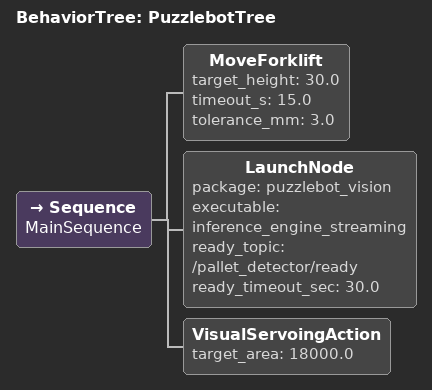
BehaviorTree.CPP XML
<root BTCPP_format="4">
  <BehaviorTree ID="PuzzlebotTree">
    <Sequence name="MainSequence">
    <MoveForklift target_height="30.0" timeout_s="15.0" tolerance_mm="3.0"/>
      <LaunchNode package="puzzlebot_vision" executable="inference_engine_streaming"
                  ready_topic="/pallet_detector/ready" ready_timeout_sec="30.0"/>

          <VisualServoingAction target_area="18000.0"/>

    </Sequence>
  </BehaviorTree>
</root>
